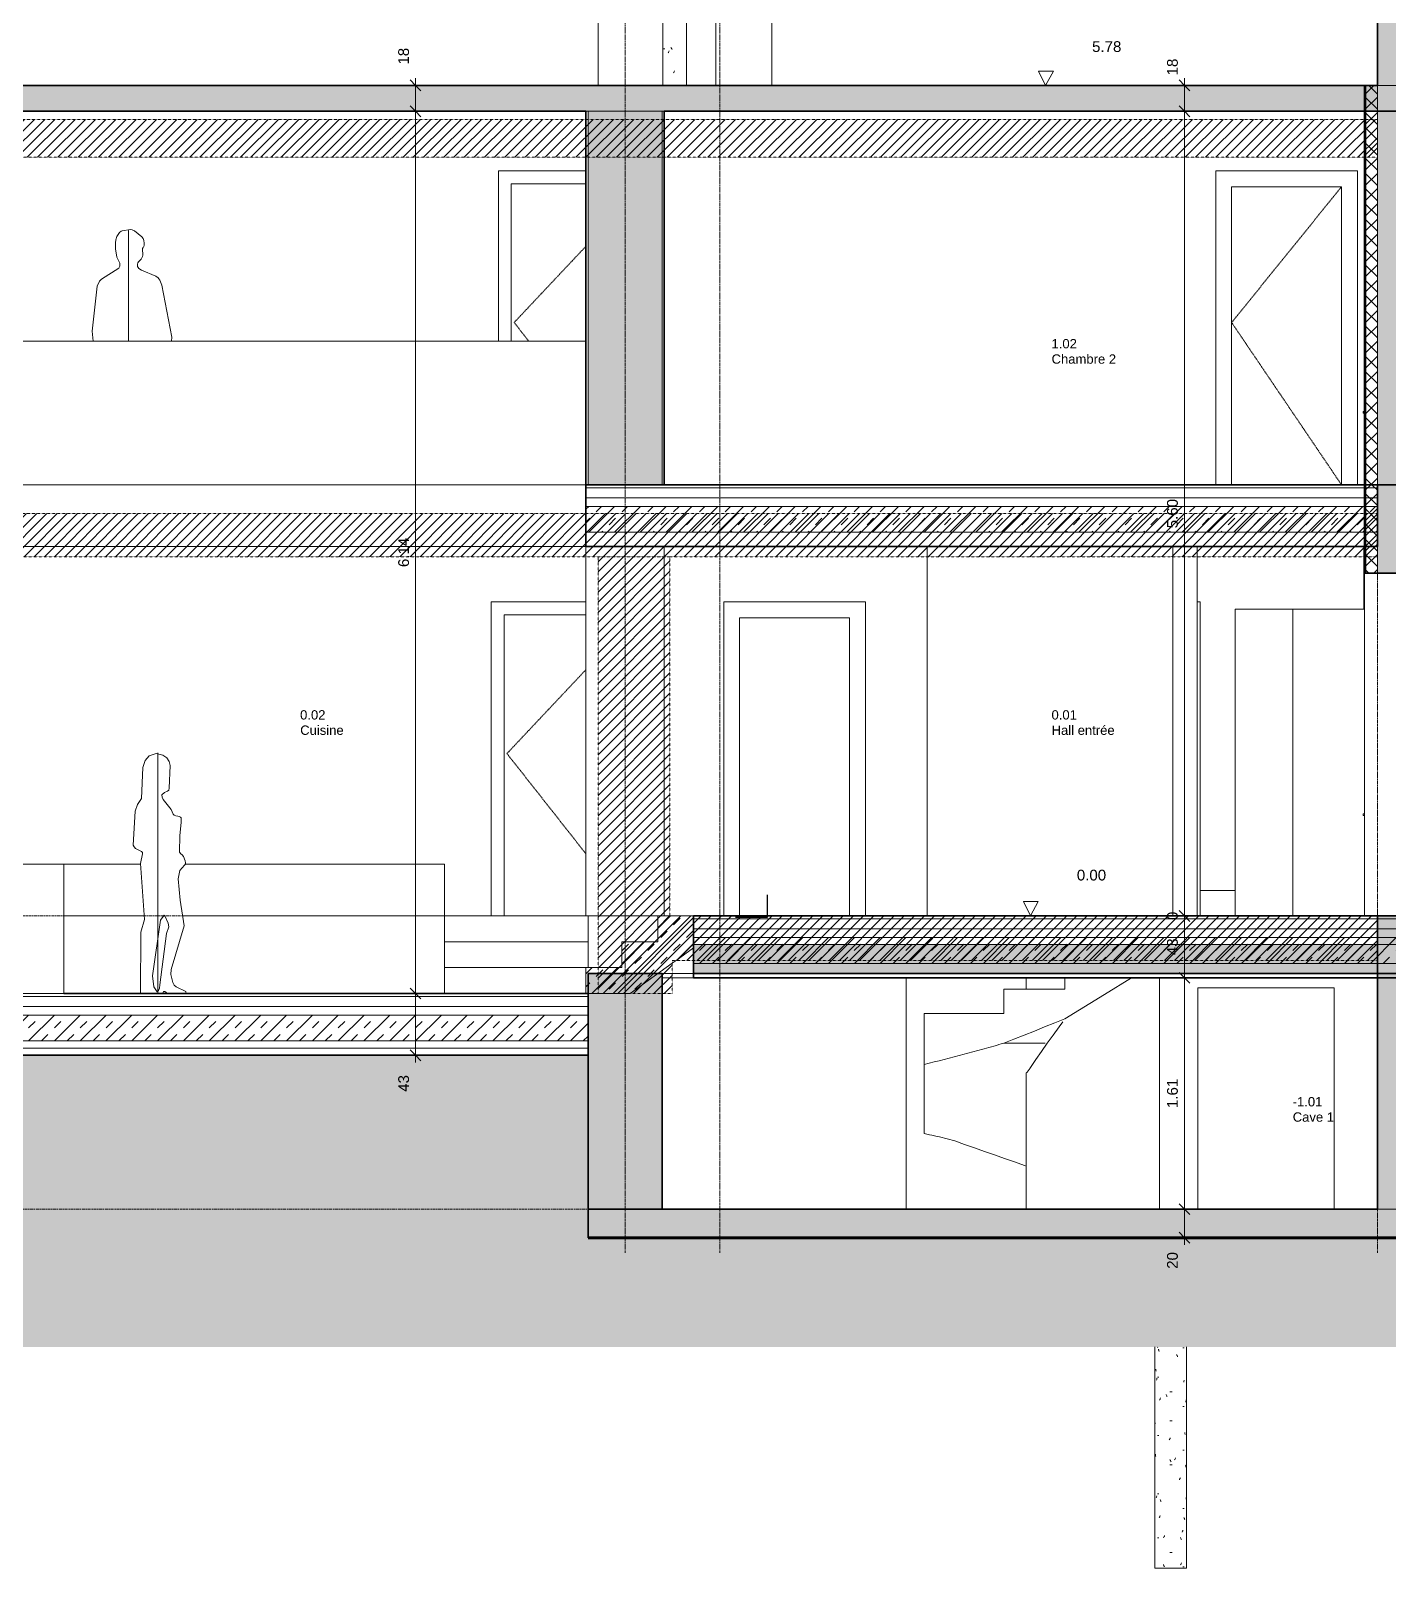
# Model space of a CAD drawing. Header units: millimetres. Extents: x -217 to 21357, y -4540 to 11619.
# Drawn here: x 7068 to 16518, y -4540 to 6161 of the extents above; entities that cross this region are included whole.
import ezdxf

# ---------------------------------------------------------------- set-up
doc = ezdxf.new("R2010")
doc.units = ezdxf.units.MM
for name, pattern in [('Center', [40, 10, -5, 20, -5]), ('Dash', [6, 3, -3]), ('Dash 2', [1.2, 0.6, -0.6]), ('Grid Line', [22.225, 12.7, -3.175, 3.175, -3.175])]:
    doc.linetypes.add(name, pattern=pattern)
for name, color, linetype, lineweight in [('A-ANNO-DIMS', 211, 'Continuous', 9), ('A-ANNO-DIMS-50', 211, 'Continuous', 9), ('A-AREA-IDEN', 2, 'Continuous', 9), ('A-DETL', 90, 'Continuous', 9), ('A-DETL-GENF', 92, 'Continuous', 9), ('A-DOOR', 31, 'Continuous', 9), ('A-DOOR-FRAM', 31, 'Continuous', 9), ('A-FLOR', 192, 'Continuous', 9), ('A-FLOR-LEVL', 51, 'Continuous', 9), ('A-FLOR-MCUT', 51, 'Continuous', 9), ('A-FLOR-PATT', 8, 'Continuous', 35), ('A-GLAZ', 151, 'Continuous', 9), ('A-WALL', 113, 'Continuous', 9), ('A-WALL-PATT', 111, 'Continuous', 35), ('C-BLDG-PADS', 91, 'Continuous', 9), ('C-TOPO', 7, 'Continuous', 9), ('G-ANNO-DIMS', 111, 'Continuous', 9), ('I-FURN', 30, 'Continuous', 9), ('S-COLS', 52, 'Continuous', 9), ('S-GRID', 1, 'Continuous', 9), ('S-STRS', 31, 'Continuous', 9)]:
    doc.layers.add(name, color=color, linetype=linetype, lineweight=lineweight)
doc.styles.add('Arial_1', font='arial.ttf', dxfattribs={"height": 65})
doc.styles.add('Arial_2', font='arial.ttf', dxfattribs={"height": 75})
doc.dimstyles.new('ANNOTATION_1_5MM_BLACK', dxfattribs={"dimscale": 304.8, "dimtxt": 76.519455, "dimasz": 0.246063, "dimexe": 0.164042, "dimexo": 0.0625, "dimgap": 0.065617, "dimtad": 1, "dimdec": 1, "dimlfac": 0.1, "dimrnd": 0.5, "dimdsep": 46, "dimtxsty": 'Arial_2', "dimblk1": 'OBLIQUE', "dimblk2": 'OBLIQUE', "dimsah": 1, "dimcen": 0.09, "dimdle": 0.164042, "dimazin": 0, "dimtfac": 1, "dimtdec": 4, "dimtix": 1, "dimtmove": 2, "dimatfit": 3, "dimfxl": 0.164042, "dimfxlon": 1, "dimtvp": 1, "dimtolj": 1, "dimtzin": 0, "dimarcsym": 2})
doc.dimstyles.new('ANNOTATION_1_5MM_BLACK_1', dxfattribs={"dimscale": 304.8, "dimtxt": 76.519455, "dimasz": 0.246063, "dimexe": 0.164042, "dimexo": 0.0625, "dimgap": 0.065617, "dimtad": 1, "dimlfac": 0.001, "dimrnd": 0.005, "dimzin": 0, "dimdsep": 46, "dimtxsty": 'Arial_2', "dimblk1": 'OBLIQUE', "dimblk2": 'OBLIQUE', "dimsah": 1, "dimcen": 0.09, "dimdle": 0.164042, "dimazin": 0, "dimtfac": 1, "dimtdec": 4, "dimtix": 1, "dimtmove": 0, "dimatfit": 3, "dimfxl": 0.164042, "dimfxlon": 1, "dimtvp": 1, "dimtolj": 1, "dimtzin": 0, "dimarcsym": 2})
doc.dimstyles.new('ANNOTATION_1_5MM_BLACK_2', dxfattribs={"dimscale": 304.8, "dimtxt": 76.519455, "dimasz": 0.246063, "dimexe": 0.164042, "dimexo": 0.0625, "dimgap": 0.065617, "dimtad": 1, "dimdec": 1, "dimlfac": 0.1, "dimrnd": 0.5, "dimdsep": 46, "dimtxsty": 'Arial_2', "dimblk1": 'OBLIQUE', "dimblk2": 'OBLIQUE', "dimsah": 1, "dimcen": 0.09, "dimdle": 0.164042, "dimazin": 0, "dimtfac": 1, "dimtdec": 4, "dimtix": 1, "dimtmove": 0, "dimatfit": 3, "dimfxl": 0.164042, "dimfxlon": 1, "dimtvp": 1, "dimtolj": 1, "dimtzin": 0, "dimarcsym": 2})
pattern_1 = [(45, (9028.69, 3800), (-53.033, 53.033), []), (135, (9028.69, 3800), (-53.033, -53.033), [])]
pattern_2 = [(45, (9028.69, 3800), (-89.8026, 89.8026), []), (45, (9118.49, 3800), (-89.8026, 89.8026), [63.5, -63.5])]
pattern_3 = [(45, (9028.69, 3800), (-35.35534, 35.35534), [])]

# ---------------------------------------------------------------- blocks, each defined once
blk = doc.blocks.new('Entourage_RPC_Female - Florence-376749-Coupe BB')
at = {"layer": 'A-DETL-GENF'}
for p, q in [((7848, 1033), (7864, 1081)), ((7864, 1081), (7893, 1115)), ((7893, 1115), (7940, 1131)), ((7940, 1131), (7987, 1119)), ((7952, 1128), (7952, 1136)), ((7952, 1136), (7952, 1119)), ((7952, 1119), (7952, 1079)), ((7952, 1079), (7952, 1026)), ((7987, 1119), (8016, 1100)), ((8016, 1100), (8032, 1075)), ((8032, 1075), (8038, 1048)), ((7839, 818), (7848, 1033)), ((7952, 1026), (7952, 847)), ((8038, 1048), (8032, 889)), ((7999, 859), (7981, 842)), ((8021, 869), (7999, 859)), ((8028, 875), (8021, 869)), ((8032, 889), (8028, 875)), ((7795, 729), (7812, 776)), ((7812, 776), (7839, 818)), ((7952, 847), (7952, 832)), ((7952, 832), (7952, 794)), ((7952, 794), (7952, 682)), ((7981, 842), (7982, 827)), ((7982, 827), (7989, 811)), ((7989, 811), (8045, 740)), ((7781, 493), (7795, 729)), ((7952, 682), (7952, 553)), ((8045, 740), (8059, 708)), ((8059, 708), (8067, 702)), ((8067, 702), (8078, 697)), ((8078, 697), (8091, 694)), ((8091, 694), (8102, 691)), ((8102, 691), (8111, 687)), ((8114, 650), (8105, 559)), ((8111, 687), (8116, 683)), ((8116, 683), (8114, 650)), ((7952, 583), (7952, 596)), ((7952, 527), (7952, 596)), ((7952, 583), (7952, 522)), ((7952, 553), (7952, 522)), ((8105, 559), (8104, 443)), ((7787, 480), (7781, 493)), ((7798, 470), (7787, 480)), ((7838, 448), (7798, 470)), ((7831, 365), (7846, 432)), ((7846, 441), (7838, 448)), ((7846, 432), (7846, 441)), ((7952, 509), (7952, 527)), ((7952, 522), (7952, 492)), ((7952, 522), (7952, 378)), ((7952, 497), (7952, 509)), ((7952, 492), (7952, 497)), ((8104, 443), (8112, 432)), ((8112, 432), (8122, 425)), ((7860, -24), (7831, 365)), ((7952, 378), (7952, 319)), ((8139, 353), (8106, 317)), ((8122, 425), (8131, 414)), ((8131, 414), (8143, 384)), ((8144, 359), (8139, 353)), ((8143, 384), (8145, 370)), ((8145, 370), (8144, 359)), ((7952, 319), (7952, 277)), ((7952, 277), (7952, 250)), ((7952, 250), (7952, 234)), ((7952, 234), (7952, 216)), ((7952, 216), (7952, 208)), ((8106, 317), (8094, 259)), ((8094, 259), (8108, 110)), ((7952, 208), (7952, 35)), ((8108, 110), (8137, -70)), ((7952, 35), (7952, 12)), ((7952, 12), (7952, -32)), ((7972, -29), (7997, 6)), ((8004, -4), (7997, 6)), ((7834, -112), (7860, -24)), ((7972, -29), (7915, -417)), ((7952, -5), (7952, -3)), ((7952, -540), (7952, -5)), ((7952, -32), (7952, -469)), ((8025, -50), (8004, -4)), ((8012, -122), (8028, -75)), ((8028, -75), (8025, -50)), ((8137, -70), (8045, -372)), ((7831, -540), (7834, -112)), ((7952, -452), (7952, -163)), ((7952, -163), (7952, -525)), ((7967, -480), (8012, -122)), ((7915, -417), (7924, -494)), ((8045, -372), (8043, -408)), ((8043, -408), (8057, -464)), ((7924, -494), (7948, -529)), ((7948, -529), (7958, -520)), ((7952, -468), (7952, -452)), ((7952, -520), (7952, -468)), ((7952, -469), (7952, -479)), ((7952, -479), (7952, -489)), ((7952, -489), (7952, -528)), ((7952, -525), (7952, -520)), ((7952, -528), (7952, -540)), ((7958, -520), (7964, -503)), ((7964, -503), (7967, -480)), ((7991, -526), (7988, -540)), ((7993, -525), (7991, -526)), ((7994, -525), (7993, -525)), ((8001, -527), (7994, -525)), ((8019, -540), (8001, -527)), ((8057, -464), (8067, -481)), ((8067, -481), (8081, -494)), ((8081, -494), (8147, -526)), ((8147, -526), (8149, -540))]:
    blk.add_line(p, q, dxfattribs=at)
blk = doc.blocks.new('Entourage_RPC_Male - Alex-376316-Coupe BB')
at = {"layer": 'A-DETL-GENF'}
for p, q in [((7668, 4728), (7661, 4705)), ((7686, 4756), (7668, 4728)), ((7697, 4765), (7686, 4756)), ((7704, 4768), (7697, 4765)), ((7762, 4778), (7704, 4768)), ((7749, 4771), (7749, 4763)), ((7749, 4763), (7749, 4764)), ((7749, 4764), (7749, 4762)), ((7749, 4762), (7749, 4759)), ((7749, 4759), (7749, 4754)), ((7749, 4754), (7749, 4749)), ((7749, 4749), (7749, 4743)), ((7749, 4743), (7749, 4737)), ((7749, 4737), (7749, 4728)), ((7749, 4728), (7749, 4720)), ((7749, 4720), (7749, 4712)), ((7749, 4712), (7749, 4700)), ((7773, 4776), (7762, 4778)), ((7791, 4769), (7773, 4776)), ((7842, 4726), (7791, 4769)), ((7850, 4714), (7842, 4726)), ((7855, 4700), (7850, 4714)), ((7661, 4705), (7658, 4685)), ((7658, 4685), (7658, 4642)), ((7658, 4642), (7668, 4585)), ((7749, 4700), (7749, 4695)), ((7749, 4695), (7749, 4580)), ((7845, 4642), (7846, 4645)), ((7847, 4598), (7845, 4642)), ((7846, 4645), (7847, 4648)), ((7847, 4648), (7849, 4651)), ((7849, 4651), (7852, 4655)), ((7852, 4655), (7854, 4659)), ((7854, 4659), (7856, 4662)), ((7858, 4683), (7855, 4700)), ((7856, 4662), (7857, 4665)), ((7857, 4665), (7858, 4683)), ((7680, 4509), (7561, 4432)), ((7668, 4585), (7687, 4544)), ((7688, 4523), (7680, 4509)), ((7687, 4544), (7689, 4534)), ((7689, 4534), (7688, 4523)), ((7749, 4580), (7749, 4563)), ((7749, 4563), (7749, 4508)), ((7749, 4508), (7749, 4483)), ((7811, 4535), (7813, 4545)), ((7812, 4521), (7811, 4535)), ((7821, 4507), (7812, 4521)), ((7813, 4545), (7818, 4553)), ((7818, 4553), (7837, 4572)), ((7839, 4495), (7821, 4507)), ((7837, 4572), (7842, 4580)), ((7939, 4452), (7839, 4495)), ((7842, 4580), (7845, 4590)), ((7845, 4590), (7847, 4598)), ((7547, 4417), (7531, 4383)), ((7561, 4432), (7547, 4417)), ((7749, 4483), (7749, 4466)), ((7749, 4466), (7749, 4000)), ((7954, 4441), (7939, 4452)), ((7960, 4433), (7954, 4441)), ((7966, 4424), (7960, 4433)), ((7971, 4413), (7966, 4424)), ((7976, 4402), (7971, 4413)), ((7980, 4391), (7976, 4402)), ((8049, 4028), (7980, 4391)), ((7531, 4383), (7495, 4069)), ((7495, 4069), (7503, 4000)), ((8048, 4000), (8049, 4028))]:
    blk.add_line(p, q, dxfattribs=at)
blk = doc.blocks.new('WIN_DOUBLE OPEN__SYM - 1130 x 1685-676230-Coupe BB')
at = {"layer": 'A-GLAZ'}
for p, q in [((17036, 775), (17006, 776)), ((17006, 765), (17036, 765)), ((17036, 730), (17036, 775)), ((17036, 765), (17036, 732)), ((16353, 710), (16343, 710)), ((16343, 710), (16343, 700)), ((16343, 700), (16353, 700)), ((17033, 735), (17032, 734)), ((17032, 734), (17036, 730)), ((17036, 732), (17033, 735))]:
    blk.add_line(p, q, dxfattribs=at)
blk = doc.blocks.new('WIN_DOUBLE OPEN__SYM - 112 x 143-685718-Coupe BB')
at = {"layer": 'A-GLAZ'}
for p, q in [((17036, 3560), (17006, 3561)), ((17006, 3550), (17036, 3550)), ((17036, 3515), (17036, 3560)), ((17036, 3550), (17036, 3517)), ((16353, 3510), (16343, 3510)), ((16343, 3510), (16343, 3500)), ((16343, 3500), (16353, 3500)), ((17033, 3520), (17032, 3519)), ((17032, 3519), (17036, 3515)), ((17036, 3517), (17033, 3520))]:
    blk.add_line(p, q, dxfattribs=at)
blk = doc.blocks.new('DOOR_SLIDING - 900 x 2135-677392-Coupe BB')
at = {"layer": 'A-DOOR-FRAM'}
blk.add_line((15853, 2135), (15853, 0), dxfattribs=at)
blk = doc.blocks.new('DOOR_SIMPLE _U-CASING - 760 x 2135-576247-Coupe BB')
at = {"layer": 'A-DOOR-FRAM'}
for p, q in [((15209, 2185), (15189, 2185)), ((15209, 0), (15209, 2185))]:
    blk.add_line(p, q, dxfattribs=at)
blk = doc.blocks.new('DOOR_SIMPLE _U-CASING - 885 x 2135-733885-Coupe BB')
at = {"layer": 'A-DOOR-FRAM'}
for p, q in [((11893, 2185), (11893, 0)), ((12878, 2185), (11893, 2185)), ((12878, 0), (12878, 2185)), ((12003, 2075), (12003, 0)), ((12003, 2075), (12768, 2075)), ((12768, 2075), (12768, 0))]:
    blk.add_line(p, q, dxfattribs=at)
blk = doc.blocks.new('DOOR_SIMPLE _U-CASING - 1010 x 2135-685026-Coupe BB')
at = {"layer": 'A-DOOR', "linetype": 'Dash'}
for p, q in [((10383, 1130), (10933, 1714)), ((10933, 432), (10383, 1130))]:
    blk.add_line(p, q, dxfattribs=at)
at = {"layer": 'A-DOOR-FRAM'}
for p, q in [((10933, 2185), (10273, 2185)), ((10273, 0), (10273, 2185)), ((10363, 0), (10363, 2095)), ((10363, 2095), (10933, 2095))]:
    blk.add_line(p, q, dxfattribs=at)
blk = doc.blocks.new('DOOR_SIMPLE _U-CASING - 885 x 2135-733353-Coupe BB')
at = {"layer": 'A-DOOR', "linetype": 'Dash'}
for p, q in [((15428, 4130), (16193, 5075)), ((16193, 3000), (15428, 4130))]:
    blk.add_line(p, q, dxfattribs=at)
at = {"layer": 'A-DOOR-FRAM'}
for p, q in [((16303, 5185), (15318, 5185)), ((15318, 3000), (15318, 5185)), ((16303, 3000), (16303, 5185)), ((15428, 3000), (15428, 5075)), ((15428, 5075), (16193, 5075)), ((16193, 5075), (16193, 3000))]:
    blk.add_line(p, q, dxfattribs=at)
blk = doc.blocks.new('DOOR_SIMPLE _U-CASING - 1010 x 2135-V1-Coupe BB')
at = {"layer": 'A-DOOR', "linetype": 'Dash'}
for p, q in [((10433, 4130), (10933, 4661)), ((10535, 4000), (10433, 4130))]:
    blk.add_line(p, q, dxfattribs=at)
at = {"layer": 'A-DOOR-FRAM'}
for p, q in [((10933, 5185), (10323, 5185)), ((10323, 4000), (10323, 5185)), ((10413, 4000), (10413, 5095)), ((10413, 5095), (10933, 5095))]:
    blk.add_line(p, q, dxfattribs=at)
blk = doc.blocks.new('FP_6-Coupe BB')
at = {"layer": 'S-COLS'}
for p, q in [((11541, 8102), (11539, 8098)), ((11542, 8045), (11540, 8049)), ((11543, 8105), (11541, 8102)), ((11544, 8042), (11542, 8045)), ((11546, 8109), (11543, 8105)), ((11546, 8038), (11544, 8042)), ((11548, 8034), (11546, 8038)), ((11633, 5780), (11633, 8109)), ((11576, 7963), (11575, 7959)), ((11578, 7966), (11576, 7963)), ((11580, 7970), (11578, 7966)), ((11582, 7974), (11580, 7970)), ((11555, 7818), (11553, 7822)), ((11557, 7815), (11555, 7818)), ((11559, 7811), (11557, 7815)), ((11566, 7864), (11581, 7864)), ((11605, 7824), (11604, 7820)), ((11607, 7828), (11605, 7824)), ((11608, 7831), (11607, 7828)), ((11609, 7835), (11608, 7831)), ((11561, 7808), (11559, 7811)), ((11630, 7762), (11633, 7762)), ((11633, 7781), (11633, 7785)), ((11524, 7671), (11523, 7673)), ((11525, 7669), (11524, 7671)), ((11566, 7661), (11581, 7661)), ((11608, 7504), (11607, 7507)), ((11610, 7500), (11608, 7504)), ((11611, 7496), (11610, 7500)), ((11612, 7493), (11611, 7496)), ((11619, 7458), (11618, 7455)), ((11620, 7462), (11619, 7458)), ((11621, 7466), (11620, 7462)), ((11622, 7469), (11621, 7466)), ((11630, 7458), (11633, 7458)), ((11566, 7356), (11581, 7356)), ((11612, 7232), (11610, 7228)), ((11613, 7235), (11612, 7232)), ((11614, 7239), (11613, 7235)), ((11615, 7242), (11614, 7239)), ((11528, 7063), (11526, 7060)), ((11530, 7067), (11528, 7063)), ((11629, 7096), (11628, 7093)), ((11628, 7093), (11628, 7089)), ((11630, 7104), (11629, 7100)), ((11629, 7100), (11629, 7096)), ((11525, 7056), (11523, 7053)), ((11526, 7060), (11525, 7056)), ((11623, 7050), (11622, 7054)), ((11624, 7047), (11623, 7050)), ((11624, 7043), (11624, 7047)), ((11625, 7039), (11624, 7043)), ((11630, 7051), (11633, 7051)), ((11566, 6746), (11581, 6746)), ((11572, 6773), (11570, 6776)), ((11573, 6769), (11572, 6773)), ((11575, 6765), (11573, 6769)), ((11577, 6762), (11575, 6765)), ((11548, 6690), (11546, 6686)), ((11550, 6694), (11548, 6690)), ((11552, 6697), (11550, 6694)), ((11554, 6701), (11552, 6697)), ((11630, 6645), (11633, 6645)), ((11566, 6543), (11581, 6543)), ((11613, 6423), (11612, 6420)), ((11594, 6319), (11593, 6323)), ((11596, 6315), (11594, 6319)), ((11597, 6312), (11596, 6315)), ((11610, 6412), (11608, 6409)), ((11611, 6416), (11610, 6412)), ((11612, 6420), (11611, 6416)), ((11630, 6340), (11633, 6340)), ((11566, 6238), (11581, 6238)), ((11599, 6308), (11597, 6312)), ((11628, 6277), (11627, 6274)), ((11627, 6274), (11627, 6270)), ((11629, 6281), (11628, 6277)), ((11629, 6285), (11629, 6281)), ((11526, 6041), (11524, 6045)), ((11528, 6038), (11526, 6041)), ((11530, 6034), (11528, 6038)), ((11532, 6031), (11530, 6034)), ((11630, 5934), (11633, 5934)), ((11544, 5871), (11542, 5867)), ((11546, 5875), (11544, 5871)), ((11548, 5878), (11546, 5875)), ((11550, 5882), (11548, 5878)), ((11632, 5780), (11631, 5781))]:
    blk.add_line(p, q, dxfattribs=at)
blk = doc.blocks.new('FP_7-Coupe BB')
at = {"layer": 'S-COLS'}
for p, q in [((11468, 7966), (11483, 7966)), ((11518, 7680), (11516, 7683)), ((11520, 7676), (11518, 7680)), ((11523, 7673), (11520, 7676)), ((11470, 7567), (11468, 7564)), ((11468, 7559), (11483, 7559)), ((11471, 7571), (11470, 7567)), ((11482, 7541), (11480, 7545)), ((11484, 7537), (11482, 7541)), ((11486, 7534), (11484, 7537)), ((11488, 7530), (11486, 7534)), ((11501, 7421), (11499, 7418)), ((11503, 7425), (11501, 7421)), ((11505, 7428), (11503, 7425)), ((11507, 7432), (11505, 7428)), ((11495, 7314), (11493, 7318)), ((11497, 7311), (11495, 7314)), ((11499, 7307), (11497, 7311)), ((11501, 7303), (11499, 7307)), ((11468, 7153), (11483, 7153)), ((11509, 7087), (11506, 7091)), ((11511, 7084), (11509, 7087)), ((11513, 7080), (11511, 7084)), ((11515, 7076), (11513, 7080)), ((11523, 7053), (11522, 7052)), ((11473, 6949), (11471, 6952)), ((11475, 6945), (11473, 6949)), ((11477, 6941), (11475, 6945)), ((11479, 6938), (11477, 6941)), ((11468, 6848), (11483, 6848)), ((11511, 6829), (11508, 6825)), ((11513, 6832), (11511, 6829)), ((11515, 6836), (11513, 6832)), ((11517, 6840), (11515, 6836)), ((11468, 6442), (11483, 6442)), ((11468, 6349), (11468, 6350)), ((11470, 6345), (11468, 6349)), ((11468, 6035), (11483, 6035)), ((11507, 6010), (11505, 6006)), ((11509, 6013), (11507, 6010)), ((11511, 6017), (11509, 6013)), ((11513, 6021), (11511, 6017))]:
    blk.add_line(p, q, dxfattribs=at)
blk = doc.blocks.new('Concrete Round - 220mm-V5-Coupe BB')
at = {"layer": 'S-COLS'}
for name in ['FP_6-Coupe BB', 'FP_7-Coupe BB']:
    blk.add_blockref(name, (0, 0), dxfattribs=at)
blk = doc.blocks.new('Gradin SàM - Gradin SàM-730464-Coupe BB')
at = {"layer": 'I-FURN'}
for p, q in [((6698, 360), (7298, 360)), ((6698, 360), (6698, -540)), ((7298, -540), (7298, 360)), ((7298, 360), (7832, 360)), ((8144, 360), (9948, 360)), ((9948, 0), (9948, 360)), ((7298, 0), (7858, 0)), ((7993, 0), (8002, 0)), ((8126, 0), (9948, 0)), ((9948, -540), (9948, 0)), ((7298, -540), (6698, -540))]:
    blk.add_line(p, q, dxfattribs=at)
blk = doc.blocks.new('FP_8-Coupe BB')
at = {"layer": 'S-COLS'}
for p, q in [((15046, -3057), (15044, -3053)), ((15048, -3060), (15046, -3057)), ((15050, -3064), (15048, -3060)), ((15052, -3068), (15050, -3064)), ((15088, -3007), (15098, -3007)), ((15114, -4540), (15114, -3000)), ((15004, -3312), (15014, -3312)), ((15095, -3241), (15094, -3245)), ((15096, -3237), (15095, -3241)), ((15097, -3234), (15096, -3237)), ((15098, -3230), (15097, -3234)), ((15088, -3414), (15098, -3414)), ((15111, -3376), (15110, -3380)), ((15110, -3380), (15110, -3383)), ((15112, -3369), (15111, -3372)), ((15111, -3372), (15111, -3376)), ((15004, -3515), (15014, -3515)), ((15113, -3460), (15113, -3456)), ((15114, -3463), (15113, -3460)), ((15114, -3467), (15114, -3463)), ((15114, -3470), (15114, -3467)), ((15102, -3598), (15101, -3595)), ((15103, -3602), (15102, -3598)), ((15104, -3606), (15103, -3602)), ((15105, -3609), (15104, -3606)), ((15088, -3718), (15098, -3718)), ((15005, -3796), (15004, -3794)), ((15004, -3820), (15014, -3820)), ((15006, -3799), (15005, -3796)), ((15032, -3782), (15030, -3786)), ((15034, -3779), (15032, -3782)), ((15036, -3775), (15034, -3779)), ((15038, -3772), (15036, -3775)), ((15108, -3825), (15107, -3822)), ((15109, -3829), (15108, -3825)), ((15109, -3832), (15109, -3829)), ((15110, -3836), (15109, -3832)), ((15066, -3921), (15064, -3925)), ((15068, -3918), (15066, -3921)), ((15069, -3914), (15068, -3918)), ((15071, -3910), (15069, -3914)), ((15112, -4052), (15111, -4048)), ((15112, -4056), (15112, -4052)), ((15112, -4059), (15112, -4056)), ((15113, -4063), (15112, -4059)), ((15088, -4125), (15098, -4125)), ((15087, -4280), (15085, -4283)), ((15088, -4276), (15087, -4280)), ((15098, -4191), (15096, -4187)), ((15099, -4194), (15098, -4191)), ((15100, -4198), (15099, -4194)), ((15101, -4202), (15100, -4198)), ((15073, -4329), (15071, -4326)), ((15075, -4333), (15073, -4329)), ((15076, -4337), (15075, -4333)), ((15078, -4340), (15076, -4337)), ((15084, -4287), (15083, -4290)), ((15085, -4283), (15084, -4287)), ((15004, -4430), (15014, -4430)), ((15074, -4514), (15072, -4517)), ((15076, -4510), (15074, -4514)), ((15077, -4506), (15076, -4510)), ((15079, -4503), (15077, -4506)), ((15088, -4531), (15098, -4531))]:
    blk.add_line(p, q, dxfattribs=at)
blk = doc.blocks.new('FP_9-Coupe BB')
at = {"layer": 'S-COLS'}
for p, q in [((14894, -3000), (14894, -4540)), ((14913, -3001), (14911, -3004)), ((14919, -3020), (14918, -3016)), ((14921, -3023), (14919, -3020)), ((14922, -3027), (14921, -3023)), ((14924, -3031), (14922, -3027)), ((14900, -3158), (14900, -3155)), ((14901, -3162), (14900, -3158)), ((14902, -3166), (14901, -3162)), ((14903, -3169), (14902, -3166)), ((14893, -3297), (14893, -3294)), ((14893, -3301), (14893, -3297)), ((14893, -3304), (14893, -3301)), ((14893, -3308), (14893, -3304)), ((14906, -3227), (14905, -3231)), ((14907, -3224), (14906, -3227)), ((14908, -3220), (14907, -3224)), ((14909, -3216), (14908, -3220)), ((14912, -3210), (14922, -3210)), ((14997, -3312), (15004, -3312)), ((14928, -3366), (14926, -3370)), ((14930, -3363), (14928, -3366)), ((14931, -3359), (14930, -3363)), ((14933, -3355), (14931, -3359)), ((14973, -3334), (14971, -3331)), ((14975, -3338), (14973, -3334)), ((14977, -3342), (14975, -3338)), ((14979, -3345), (14977, -3342)), ((14894, -3524), (14894, -3520)), ((14895, -3528), (14894, -3524)), ((14895, -3531), (14895, -3528)), ((14997, -3515), (15004, -3515)), ((14895, -3535), (14895, -3531)), ((14912, -3617), (14922, -3617)), ((14999, -3636), (14997, -3640)), ((15001, -3633), (14999, -3636)), ((14995, -3644), (14993, -3647)), ((14997, -3640), (14995, -3644)), ((14897, -3751), (14897, -3747)), ((14898, -3754), (14897, -3751)), ((14898, -3758), (14898, -3754)), ((14899, -3762), (14898, -3758)), ((14997, -3820), (15004, -3820)), ((15000, -3788), (14998, -3784)), ((15002, -3791), (15000, -3788)), ((15004, -3794), (15002, -3791)), ((14904, -4046), (14903, -4050)), ((14905, -4043), (14904, -4046)), ((14906, -4039), (14905, -4043)), ((14907, -4036), (14906, -4039)), ((14912, -4023), (14922, -4023)), ((14932, -4066), (14930, -4062)), ((14933, -4069), (14932, -4066)), ((14935, -4073), (14933, -4069)), ((14937, -4076), (14935, -4073)), ((14925, -4185), (14924, -4189)), ((14927, -4182), (14925, -4185)), ((14928, -4178), (14927, -4182)), ((14930, -4174), (14928, -4178)), ((14912, -4328), (14922, -4328)), ((14956, -4324), (14954, -4328)), ((14958, -4320), (14956, -4324)), ((14960, -4317), (14958, -4320)), ((14961, -4313), (14960, -4317)), ((14997, -4430), (15004, -4430)), ((14954, -4519), (14953, -4515)), ((14956, -4523), (14954, -4519)), ((14958, -4526), (14956, -4523)), ((14960, -4530), (14958, -4526))]:
    blk.add_line(p, q, dxfattribs=at)
blk = doc.blocks.new('Concrete Round - 220mm-768088-Coupe BB')
at = {"layer": 'S-COLS'}
for p, q in [((15004, -4540), (14894, -4540)), ((15114, -4540), (15004, -4540))]:
    blk.add_line(p, q, dxfattribs=at)
for name in ['FP_9-Coupe BB', 'FP_8-Coupe BB']:
    blk.add_blockref(name, (0, 0), dxfattribs=at)
blk = doc.blocks.new('DIMBLOCK1-Coupe BB')
at = {"layer": 'A-ANNO-DIMS-50'}
for p, q in [((15099, -2040), (15062, -2003)), ((15049, -2040), (15149, -2040)), ((15099, -2040), (15049, -2040)), ((15099, -2290), (15099, -2040)), ((15099, -2040), (15137, -2078)), ((15049, -2240), (15149, -2240)), ((15099, -2240), (15049, -2240)), ((15099, -2240), (15062, -2202)), ((15099, -2240), (15137, -2278))]:
    blk.add_line(p, q, dxfattribs=at)
at = {"layer": 'A-ANNO-DIMS-50', "color": 0, "insert": (14978, -2456), "char_height": 75, "width": 139.57, "attachment_point": 1, "rotation": 90, "line_spacing_factor": 0.941778, "style": 'Arial_2'}
blk.add_mtext('20', dxfattribs=at)
blk = doc.blocks.new('_Oblique')
at = {"color": 0, "linetype": 'ByBlock', "lineweight": -2}
blk.add_line((-0.5, -0.5), (0.5, 0.5), dxfattribs=at)
blk = doc.blocks.new('DIMBLOCK2-Coupe BB')
at = {"layer": 'A-ANNO-DIMS-50'}
for p, q in [((15099, -430), (15062, -393)), ((15049, -430), (15149, -430)), ((15099, -430), (15049, -430)), ((15099, -2040), (15099, -430)), ((15099, -430), (15137, -468)), ((15099, -2040), (15062, -2003)), ((15049, -2040), (15149, -2040)), ((15099, -2040), (15049, -2040)), ((15099, -2040), (15137, -2078))]:
    blk.add_line(p, q, dxfattribs=at)
at = {"layer": 'A-ANNO-DIMS-50', "color": 0, "insert": (14978, -1337), "char_height": 75, "width": 244.24, "attachment_point": 1, "rotation": 90, "line_spacing_factor": 0.941778, "style": 'Arial_2'}
blk.add_mtext('1.61', dxfattribs=at)
blk = doc.blocks.new('DIMBLOCK3-Coupe BB')
at = {"layer": 'A-ANNO-DIMS-50'}
for p, q in [((15049, 0), (15149, 0)), ((15099, 0), (15049, 0)), ((15099, 0), (15062, 38)), ((15099, -430), (15099, 0)), ((15099, 0), (15137, -38)), ((15099, -430), (15062, -393)), ((15049, -430), (15149, -430)), ((15099, -430), (15049, -430)), ((15099, -430), (15137, -468))]:
    blk.add_line(p, q, dxfattribs=at)
at = {"layer": 'A-ANNO-DIMS-50', "color": 0, "insert": (14978, -273), "char_height": 75, "width": 139.57, "attachment_point": 1, "rotation": 90, "line_spacing_factor": 0.941778, "style": 'Arial_2'}
blk.add_mtext('43', dxfattribs=at)
blk = doc.blocks.new('DIMBLOCK4-Coupe BB')
at = {"layer": 'A-ANNO-DIMS-50'}
for p, q in [((15049, 0), (15149, 0)), ((15099, 0), (15049, 0)), ((15049, 0), (15149, 0)), ((15099, 0), (15049, 0)), ((15099, 0), (15062, 38)), ((15099, 0), (15062, 38)), ((15099, 0), (15099, 0)), ((15099, 0), (15137, -38)), ((15099, 0), (15137, -38))]:
    blk.add_line(p, q, dxfattribs=at)
at = {"layer": 'A-ANNO-DIMS-50', "color": 0, "insert": (14978, -29), "char_height": 75, "width": 69.78, "attachment_point": 1, "rotation": 90, "line_spacing_factor": 0.941778, "style": 'Arial_2'}
blk.add_mtext('0', dxfattribs=at)
blk = doc.blocks.new('DIMBLOCK5-Coupe BB')
at = {"layer": 'A-ANNO-DIMS-50'}
for p, q in [((15049, 5600), (15149, 5600)), ((15099, 5600), (15049, 5600)), ((15099, 5600), (15062, 5637)), ((15099, 0), (15099, 5600)), ((15099, 5600), (15137, 5562)), ((15049, 0), (15149, 0)), ((15099, 0), (15049, 0)), ((15099, 0), (15062, 38)), ((15099, 0), (15137, -38))]:
    blk.add_line(p, q, dxfattribs=at)
at = {"layer": 'A-ANNO-DIMS-50', "color": 0, "insert": (14978, 2698), "char_height": 75, "width": 244.24, "attachment_point": 1, "rotation": 90, "line_spacing_factor": 0.941778, "style": 'Arial_2'}
blk.add_mtext('5.60', dxfattribs=at)
blk = doc.blocks.new('DIMBLOCK6-Coupe BB')
at = {"layer": 'A-ANNO-DIMS-50'}
for p, q in [((15049, 5780), (15149, 5780)), ((15099, 5780), (15049, 5780)), ((15099, 5780), (15062, 5818)), ((15099, 5600), (15099, 5830)), ((15099, 5780), (15137, 5742)), ((15049, 5600), (15149, 5600)), ((15099, 5600), (15049, 5600)), ((15099, 5600), (15062, 5637)), ((15099, 5600), (15137, 5562))]:
    blk.add_line(p, q, dxfattribs=at)
at = {"layer": 'A-ANNO-DIMS-50', "color": 0, "insert": (14978, 5850), "char_height": 75, "width": 139.57, "attachment_point": 1, "rotation": 90, "line_spacing_factor": 0.941778, "style": 'Arial_2'}
blk.add_mtext('18', dxfattribs=at)
blk = doc.blocks.new('DIMBLOCK7-Coupe BB')
at = {"layer": 'A-ANNO-DIMS-50'}
for p, q in [((9747, -540), (9709, -502)), ((9697, -540), (9797, -540)), ((9747, -540), (9697, -540)), ((9747, -1020), (9747, -540)), ((9747, -540), (9784, -577)), ((9747, -970), (9709, -933)), ((9697, -970), (9797, -970)), ((9747, -970), (9697, -970)), ((9747, -970), (9784, -1008))]:
    blk.add_line(p, q, dxfattribs=at)
at = {"layer": 'A-ANNO-DIMS-50', "color": 0, "insert": (9626, -1224), "char_height": 75, "width": 139.57, "attachment_point": 1, "rotation": 90, "line_spacing_factor": 0.941778, "style": 'Arial_2'}
blk.add_mtext('43', dxfattribs=at)
blk = doc.blocks.new('DIMBLOCK8-Coupe BB')
at = {"layer": 'A-ANNO-DIMS-50'}
for p, q in [((9697, 5600), (9797, 5600)), ((9747, 5600), (9697, 5600)), ((9747, 5600), (9709, 5637)), ((9747, -540), (9747, 5600)), ((9747, 5600), (9784, 5562)), ((9747, -540), (9709, -502)), ((9697, -540), (9797, -540)), ((9747, -540), (9697, -540)), ((9747, -540), (9784, -577))]:
    blk.add_line(p, q, dxfattribs=at)
at = {"layer": 'A-ANNO-DIMS-50', "color": 0, "insert": (9626, 2428), "char_height": 75, "width": 244.24, "attachment_point": 1, "rotation": 90, "line_spacing_factor": 0.941778, "style": 'Arial_2'}
blk.add_mtext('6.14', dxfattribs=at)
blk = doc.blocks.new('DIMBLOCK9-Coupe BB')
at = {"layer": 'A-ANNO-DIMS-50'}
for p, q in [((9697, 5780), (9797, 5780)), ((9747, 5780), (9697, 5780)), ((9747, 5780), (9709, 5818)), ((9747, 5600), (9747, 5830)), ((9747, 5780), (9784, 5742)), ((9697, 5600), (9797, 5600)), ((9747, 5600), (9697, 5600)), ((9747, 5600), (9709, 5637)), ((9747, 5600), (9784, 5562))]:
    blk.add_line(p, q, dxfattribs=at)
at = {"layer": 'A-ANNO-DIMS-50', "color": 0, "insert": (9626, 5925), "char_height": 75, "width": 139.57, "attachment_point": 1, "rotation": 90, "line_spacing_factor": 0.941778, "style": 'Arial_2'}
blk.add_mtext('18', dxfattribs=at)
blk = doc.blocks.new('Cotes d_élévation - OKFFB-441809-Coupe BB')
at = {"layer": 'G-ANNO-DIMS'}
for p, q in [((13978, 100), (14027, 0)), ((13978, 100), (14082, 100)), ((14082, 100), (14027, 0)), ((14068, 0), (13990, 0))]:
    blk.add_line(p, q, dxfattribs=at)

msp = doc.modelspace()

# ---------------------------------------------------------------- hatches: boundary and pattern name
at = {"layer": 'A-DETL-GENF'}
h = msp.add_hatch(dxfattribs=at)
h.set_pattern_fill('FP_4', color=11, style=0, pattern_type=2)
h.set_pattern_definition(pattern_3)
h.paths.add_polyline_path([(15888.569, 5280), (16442.509, 5280), (16442.509, 5543), (6697.509, 5543), (6697.509, 5280), (14422.211, 5280)])
h = msp.add_hatch(dxfattribs=at)
h.set_pattern_fill('FP_4', color=11, style=0, pattern_type=2)
h.set_pattern_definition(pattern_3)
h.paths.add_polyline_path([(11489.497, 2500), (16442.509, 2500), (16442.509, 2800), (6697.509, 2800), (6697.509, 2500), (11017.509, 2500)])
h = msp.add_hatch(dxfattribs=at)
h.set_pattern_fill('FP_4', color=11, style=0, pattern_type=2)
h.set_pattern_definition(pattern_3)
h.paths.add_polyline_path([(11017.509, -540), (11532.509, -540), (11532.509, -310), (16442.509, -310), (16442.509, 0), (11517.509, 0), (11517.509, 2500), (11017.509, 2500), (11017.509, -487.487)])
at = {"layer": 'A-FLOR-PATT', "lineweight": 9}
for points in [[(6134.509, 5600), (17005.509, 5600), (17005.509, 5780), (6134.509, 5780)], [(16988.337, -400), (17005.509, -400), (17005.509, -200), (11682.509, -200), (11682.509, -400), (16621.747, -400)], [(14422.211, -2240), (17005.509, -2240), (17005.509, -2040), (10947.509, -2040), (10947.509, -2240), (12955.854, -2240)]]:
    msp.add_hatch(color=256, dxfattribs=at).paths.add_polyline_path(points)
h = msp.add_hatch(dxfattribs=at)
h.set_pattern_fill('FP_2', color=256, style=0, pattern_type=2)
h.set_pattern_definition(pattern_2)
h.paths.add_polyline_path([(10932.509, 2670), (16442.509, 2670), (16442.509, 2850), (10932.509, 2850), (10932.509, 2800)])
h = msp.add_hatch(dxfattribs=at)
h.set_pattern_fill('FP_2', color=256, style=0, pattern_type=2)
h.set_pattern_definition(pattern_2)
h.paths.add_polyline_path([(17005.509, -330), (17005.509, -150), (11682.509, -150), (11682.509, -330), (16988.337, -330)])
h = msp.add_hatch(dxfattribs=at)
h.set_pattern_fill('FP_2', color=256, style=0, pattern_type=2)
h.set_pattern_definition(pattern_2)
h.paths.add_polyline_path([(6134.509, -870), (10947.509, -870), (10947.509, -690), (6134.509, -690)])
at = {"layer": 'A-WALL-PATT', "lineweight": 9}
for points in [[(16442.509, 5780), (17005.509, 5780), (17005.509, 6700), (16442.509, 6700), (16442.509, 6679.572)], [(16621.747, 3000), (17005.509, 3000), (17005.509, 5780), (16442.509, 5780), (16442.509, 3000)], [(16988.337, 2342.5), (17005.509, 2342.5), (17005.509, 3000), (16442.509, 3000), (16442.509, 2385), (16905.509, 2385), (16905.509, 2342.5)], [(16442.509, -2040), (17005.509, -2040), (17005.509, 0), (16442.509, 0), (16442.509, -1038.8)], [(10947.509, -2040), (11462.509, -2040), (11462.509, -400), (10947.509, -400), (10947.509, -1038.8)]]:
    msp.add_hatch(color=256, dxfattribs=at).paths.add_polyline_path(points)
h = msp.add_hatch(dxfattribs=at)
h.set_pattern_fill('FP_1', color=256, style=0, pattern_type=2)
h.set_pattern_definition(pattern_1)
h.paths.add_polyline_path([(16442.509, 3000), (16442.509, 5780), (16362.509, 5780), (16362.509, 3000)])
at = {"layer": 'A-WALL-PATT'}
msp.add_hatch(color=256, dxfattribs=at).paths.add_polyline_path([(11462.509, 3000), (11462.509, 5600), (10947.509, 5600), (10947.509, 3000)])
at = {"layer": 'A-WALL-PATT', "lineweight": 9}
h = msp.add_hatch(dxfattribs=at)
h.set_pattern_fill('FP_1', color=256, style=0, pattern_type=2)
h.set_pattern_definition(pattern_1)
h.paths.add_polyline_path([(16442.509, 2385), (16442.509, 3000), (16362.509, 3000), (16362.509, 2385)])
at = {"layer": 'C-TOPO'}
for points in [[(10947.509, -3000), (10947.509, -970), (6134.509, -970), (6134.509, -920.16), (5994.509, -920.16), (5994.509, -3000), (10660.08, -3000)], [(17005.509, -3000), (17005.509, -2240.16), (10947.509, -2240.16), (10947.509, -3000), (16043.467, -3000)]]:
    msp.add_hatch(color=10, dxfattribs=at).paths.add_polyline_path(points)
at = {"layer": 'S-STRS'}
h = msp.add_hatch(dxfattribs=at)
h.set_pattern_fill('FP_2', color=256, style=0, pattern_type=2)
h.set_pattern_definition(pattern_2)
h.paths.add_polyline_path([(11017.509, -540), (11240.568, -540), (11682.509, -221.802), (11682.509, 0), (11432.509, 0), (11432.509, -180), (11182.509, -180), (11182.509, -360), (10932.509, -360), (10932.509, -540)])

# ---------------------------------------------------------------- linework, layer by layer
at = {"color": 3, "lineweight": 25}
for p, q in [((12194.035, 146.496), (12194.035, -11.702)), ((12194.035, -11.702), (11974.315, -11.702))]:
    msp.add_line(p, q, dxfattribs=at)
at = {"layer": 'A-DETL', "linetype": 'Dash 2', "lineweight": 18}
for p, q in [((16442.509, 5543), (6697.509, 5543)), ((16442.509, 5280), (16442.509, 5543)), ((6697.509, 5280), (16442.509, 5280)), ((16442.509, 2800), (6697.509, 2800)), ((16442.509, 2500), (16442.509, 2800)), ((6697.509, 2500), (11017.509, 2500)), ((11017.509, 2500), (11517.509, 2500)), ((11517.509, 2500), (11017.509, 2500)), ((11017.509, 2500), (11017.509, -540)), ((11517.509, 2500), (16442.509, 2500)), ((11517.509, 0), (11517.509, 2500)), ((16442.509, 0), (11517.509, 0)), ((16442.509, -310), (16442.509, 0)), ((11532.509, -540), (11532.509, -310)), ((11532.509, -310), (16442.509, -310)), ((11017.509, -540), (11532.509, -540))]:
    msp.add_line(p, q, dxfattribs=at)
at = {"layer": 'A-FLOR', "lineweight": 35}
for p, q in [((16442.509, 5780), (6697.509, 5780)), ((6134.509, 5600), (10932.509, 5600)), ((11477.509, 5600), (17005.509, 5600)), ((16442.509, 3000), (10932.509, 3000)), ((10932.509, 3000), (10932.509, 2570)), ((16442.509, 2570), (16442.509, 3000)), ((10932.509, 2570), (16442.509, 2570)), ((17005.509, 0), (11682.509, 0)), ((11682.509, 0), (11682.509, -430)), ((11682.509, -400), (17005.509, -400)), ((11682.509, -430), (17005.509, -430)), ((10947.509, -540), (7297.509, -540)), ((6134.509, -970), (10947.509, -970)), ((16442.509, -2040), (10947.509, -2040)), ((10947.509, -2040), (10947.509, -2240)), ((10947.509, -2240), (17005.509, -2240))]:
    msp.add_line(p, q, dxfattribs=at)
at = {"layer": 'A-FLOR'}
for p, q in [((10932.509, 2570), (6697.509, 2570)), ((10947.509, -360), (10947.509, 0)), ((10947.509, 0), (11432.509, 0)), ((11682.509, -400), (11462.509, -400)), ((11682.509, -430), (11462.509, -430))]:
    msp.add_line(p, q, dxfattribs=at)
at = {"layer": 'A-FLOR-LEVL', "linetype": 'Center'}
for p, q in [((19966.508, 5780), (1049.785, 5780)), ((19966.508, 3000), (1049.785, 3000)), ((19966.508, 0), (1049.785, 0)), ((1049.785, -2040), (19966.508, -2040))]:
    msp.add_line(p, q, dxfattribs=at)
at = {"layer": 'A-FLOR-MCUT'}
for p, q in [((17005.509, 5780), (16442.509, 5780)), ((16442.509, 2980), (10932.509, 2980)), ((16442.509, 2910), (10932.509, 2910)), ((16442.509, 2850), (10932.509, 2850)), ((16442.509, 2670), (10932.509, 2670)), ((17005.509, -20), (11682.509, -20)), ((17005.509, -90), (11682.509, -90)), ((17005.509, -150), (11682.509, -150)), ((17005.509, -200), (11682.509, -200)), ((17005.509, -330), (11682.509, -330)), ((10947.509, -560), (6697.509, -560)), ((10947.509, -630), (6697.509, -630)), ((10947.509, -690), (6697.509, -690)), ((10947.509, -870), (6134.509, -870))]:
    msp.add_line(p, q, dxfattribs=at)
at = {"layer": 'A-WALL'}
for p, q in [((11017.509, 5780), (11017.509, 8108.718)), ((11467.509, 5780), (11467.509, 8108.718)), ((11837.509, 5780), (11837.509, 8108.718)), ((12227.509, 5780), (12227.509, 8108.718)), ((16362.509, 2385), (16362.509, 5780)), ((16442.509, 2385), (16442.509, 5780)), ((11477.509, 5600), (10932.509, 5600)), ((10947.509, 5600), (10947.509, 3000)), ((11462.509, 5600), (11462.509, 3000)), ((10932.509, 4000), (6697.509, 4000)), ((6697.509, 3000), (10932.509, 3000)), ((10932.509, 0), (10932.509, 2570)), ((11477.509, 2570), (11477.509, 0)), ((13307.509, 2570), (13307.509, 0)), ((15018.622, 0), (15018.622, 2570)), ((15188.622, 2570), (15188.622, 0)), ((16347.509, 2135), (16347.509, 2570)), ((16352.509, 0), (16352.509, 2385)), ((15452.509, 0), (15452.509, 2135)), ((15452.509, 2135), (16347.509, 2135)), ((10947.509, 0), (10932.509, 0)), ((13162.509, -2040), (13162.509, -430)), ((13998.14, -430), (13998.14, -510)), ((14925.122, -2040), (14925.122, -430)), ((15192.509, -2040), (15192.509, -500)), ((15192.509, -500), (16142.509, -500)), ((16142.509, -500), (16142.509, -2040)), ((13998.14, -1093.141), (13998.14, -2040)), ((16442.509, -2040), (17005.509, -2040))]:
    msp.add_line(p, q, dxfattribs=at)
at = {"layer": 'A-WALL', "lineweight": 35}
for p, q in [((16442.509, 6700), (16442.509, 5780)), ((16352.509, 5780), (16352.509, 2385)), ((10932.509, 5600), (10932.509, 3000)), ((11477.509, 3000), (11477.509, 5600)), ((17005.509, 3000), (16442.509, 3000)), ((16352.509, 2385), (16905.509, 2385)), ((16442.509, 0), (16442.509, -2040)), ((11462.509, -400), (10947.509, -400)), ((10947.509, -400), (10947.509, -2040)), ((11462.509, -2040), (11462.509, -400)), ((10947.509, -2040), (11462.509, -2040))]:
    msp.add_line(p, q, dxfattribs=at)
at = {"layer": 'C-BLDG-PADS', "lineweight": 18}
for p, q in [((6134.509, -920), (10947.509, -920)), ((17005.509, -2040), (16442.509, -2040))]:
    msp.add_line(p, q, dxfattribs=at)
at = {"layer": 'C-TOPO', "lineweight": 70}
for p, q in [((10947.509, -2240.16), (11070.16, -2240.16)), ((11070.16, -2240.16), (16043.467, -2240.16)), ((16043.467, -2240.16), (17005.509, -2240.16))]:
    msp.add_line(p, q, dxfattribs=at)
at = {"layer": 'C-TOPO'}
for p, q in [((11070.16, -2240.159), (10947.51, -2240.159)), ((11070.16, -2240.159), (16043.466, -2240.159)), ((17005.51, -2240.159), (16043.466, -2240.159))]:
    msp.add_line(p, q, dxfattribs=at)
at = {"layer": 'S-GRID', "linetype": 'Grid Line'}
for p, q in [((11205.009, -2344.8), (11205.009, 11268.549)), ((11865.009, -2344.8), (11865.009, 11268.549)), ((16442.509, -2344.8), (16442.509, 11268.549))]:
    msp.add_line(p, q, dxfattribs=at)
at = {"layer": 'S-STRS'}
for p, q in [((15208.622, 176.471), (15452.122, 176.471)), ((15452.122, 176.471), (15452.122, 0)), ((9947.509, 0), (10932.509, 0)), ((11682.509, 0), (11432.509, 0)), ((11432.509, 0), (11432.509, -180)), ((11682.509, -221.802), (11682.509, 0)), ((9947.509, -180), (10947.509, -180)), ((11432.509, -180), (11182.509, -180)), ((11182.509, -180), (11182.509, -360)), ((11532.509, -329.802), (11560.012, -310)), ((11560.012, -310), (11682.509, -221.802)), ((9947.509, -360), (10932.509, -360)), ((9947.509, -540), (9947.509, -360)), ((11017.509, -360), (10932.509, -360)), ((10932.509, -360), (10932.509, -540)), ((11182.509, -360), (11017.509, -360)), ((11240.568, -540), (11532.509, -329.802)), ((13841.77, -510), (14267.703, -510)), ((13841.77, -510), (13841.77, -680)), ((14267.703, -430), (14267.703, -510)), ((14542.703, -546.05), (14730.43, -430)), ((10932.509, -540), (11017.509, -540)), ((11017.509, -540), (11240.568, -540)), ((14267.703, -716.05), (14542.703, -546.05)), ((13288.14, -680), (13841.77, -680)), ((13288.14, -1033.768), (13288.14, -680)), ((13998.14, -1741.403), (13985.881, -1736.05))]:
    msp.add_line(p, q, dxfattribs=at)
at = {"layer": 'S-STRS', "flags": 128}
for points in [[(13841.77, -886.05), (13912.759, -857.716), (13983.748, -829.383), (14054.737, -801.05), (14125.725, -772.716), (14196.714, -744.383), (14267.703, -716.05)], [(14252.253, -737.213), (14226.335, -772.716), (14184.968, -829.383), (14143.6, -886.05)], [(14130.295, -886.05), (14101.442, -886.05), (14072.59, -886.05), (14043.737, -886.05), (14014.885, -886.05), (13986.033, -886.05), (13957.18, -886.05), (13928.328, -886.05), (13899.475, -886.05), (13870.623, -886.05), (13841.77, -886.05)], [(14143.6, -886.05), (14104.723, -942.716), (14065.846, -999.383), (14026.969, -1056.05)], [(13288.14, -1226.05), (13288.14, -1204.8), (13288.14, -1183.55), (13288.14, -1162.3), (13288.14, -1141.05), (13288.14, -1119.8), (13288.14, -1098.55), (13288.14, -1077.3), (13288.14, -1056.05)], [(13288.14, -1396.05), (13288.14, -1371.764), (13288.14, -1347.478), (13288.14, -1323.192), (13288.14, -1298.907), (13288.14, -1274.621), (13288.14, -1250.335), (13288.14, -1226.05)], [(13985.881, -1736.05), (13916.456, -1711.764), (13847.031, -1687.478), (13777.605, -1663.192), (13708.18, -1638.907), (13638.754, -1614.621), (13569.329, -1590.335), (13499.904, -1566.05)]]:
    msp.add_lwpolyline(points, dxfattribs=at)
at = {"layer": 'S-STRS'}
for points, knots in [([(13841.77, -886.05), (13795.977, -899.289), (13704.079, -925.322), (13519.734, -975.454), (13380.909, -1010.963), (13288.14, -1033.768)], [-1, -1, -1, -1, -0.75, -0.5, 0, 0, 0, 0]), ([(13288.14, -1515.199), (13288.14, -1505.662), (13288.14, -1485.705), (13288.14, -1459.684), (13288.14, -1439.11), (13288.14, -1425.341), (13288.14, -1411.021), (13288.14, -1401.102), (13288.14, -1396.05)], [0, 0, 0, 0, 0.285714286, 0.571428571, 0.678571429, 0.785714286, 0.892857143, 1, 1, 1, 1])]:
    msp.add_open_spline(points, degree=3, knots=knots, dxfattribs=at)
for points in [[(13288.14, -1056.05), (13288.14, -1052.068), (13288.14, -1044.372), (13288.14, -1037.213), (13288.14, -1033.768)], [(14026.969, -1056.05), (14022.599, -1062.569), (14013.425, -1075.27), (14003.38, -1087.296), (13998.14, -1093.141)], [(13499.904, -1566.05), (13476.619, -1559.462), (13429.886, -1546.914), (13359.273, -1530.116), (13311.903, -1519.979), (13288.14, -1515.199)]]:
    msp.add_open_spline(points, degree=3, dxfattribs=at)

# ---------------------------------------------------------------- block references
at = {"layer": 'A-DETL-GENF'}
for name in ['Entourage_RPC_Male - Alex-376316-Coupe BB', 'Entourage_RPC_Female - Florence-376749-Coupe BB']:
    msp.add_blockref(name, (0, 0), dxfattribs=at)
at = {"layer": 'A-DOOR'}
for name in ['DOOR_SIMPLE _U-CASING - 1010 x 2135-V1-Coupe BB', 'DOOR_SIMPLE _U-CASING - 885 x 2135-733353-Coupe BB', 'DOOR_SIMPLE _U-CASING - 1010 x 2135-685026-Coupe BB', 'DOOR_SIMPLE _U-CASING - 885 x 2135-733885-Coupe BB', 'DOOR_SIMPLE _U-CASING - 760 x 2135-576247-Coupe BB', 'DOOR_SLIDING - 900 x 2135-677392-Coupe BB']:
    msp.add_blockref(name, (0, 0), dxfattribs=at)
at = {"layer": 'A-GLAZ'}
for name in ['WIN_DOUBLE OPEN__SYM - 112 x 143-685718-Coupe BB', 'WIN_DOUBLE OPEN__SYM - 1130 x 1685-676230-Coupe BB']:
    msp.add_blockref(name, (0, 0), dxfattribs=at)
at = {"layer": 'G-ANNO-DIMS'}
for p in [(106.088, 5780), (0, 0)]:
    msp.add_blockref('Cotes d_élévation - OKFFB-441809-Coupe BB', p, dxfattribs=at)
at = {"layer": 'I-FURN'}
msp.add_blockref('Gradin SàM - Gradin SàM-730464-Coupe BB', (0, 0), dxfattribs=at)
at = {"layer": 'S-COLS'}
for name in ['Concrete Round - 220mm-V5-Coupe BB', 'Concrete Round - 220mm-768088-Coupe BB']:
    msp.add_blockref(name, (0, 0), dxfattribs=at)

# ---------------------------------------------------------------- texts
at = {"layer": 'A-AREA-IDEN', "char_height": 65, "attachment_point": 1, "style": 'Arial_1'}
for s, insert, width in [('1.02', (14173.785, 4014.969), 212.44719), ('Chambre 2', (14174.362, 3908.335), 537.13062), ('0.02', (8942.915, 1431.807), 212.44719), ('0.01', (14173.785, 1431.807), 212.44719), ('Cuisine', (8943.492, 1325.173), 364.76781), ('Hall entrée', (14174.362, 1325.173), 525.10531), ('-1.01', (15852.612, -1260.583), 248.52312), ('Cave 1', (15853.189, -1367.218), 344.72562)]:
    msp.add_mtext(s, dxfattribs=dict(at, insert=insert, width=width))
at = {"layer": 'G-ANNO-DIMS', "char_height": 75, "width": 244.24401, "attachment_point": 1, "line_spacing_factor": 0.941778, "style": 'Arial_2'}
for s, insert in [('5.78', (14456.364, 6087.758)), ('0.00', (14350.275, 321.599))]:
    msp.add_mtext(s, dxfattribs=dict(at, insert=insert))

# ---------------------------------------------------------------- dimensions: what is measured, and where the dimension line sits
at = {"layer": 'A-ANNO-DIMS'}
for base, p1, p2, override, picture, middle in [((9746.783, 5780), (9696.783, 5600), (9696.783, 5780), {"dimpost": '<>', "dimfxl": 180}, 'DIMBLOCK9-Coupe BB', (9675.884, 5995.18)), ((15099.077, 5780), (15049.077, 5600), (15049.077, 5780), {"dimpost": '<>', "dimfxl": 180}, 'DIMBLOCK6-Coupe BB', (15028.178, 5920.001)), ((9746.783, -540), (9696.783, -970), (9696.783, -540), {"dimpost": '<>', "dimfxl": 430}, 'DIMBLOCK7-Coupe BB', (9675.884, -1154.461)), ((15099.077, -2040), (15049.077, -2240), (15049.077, -2040), {"dimpost": '<>', "dimfxl": 200}, 'DIMBLOCK1-Coupe BB', (15028.178, -2386.391))]:
    dim = msp.add_linear_dim(base=base, p1=p1, p2=p2, angle=90, dimstyle='ANNOTATION_1_5MM_BLACK', override=override, dxfattribs=at)
    dim.commit()
    dim.dimension.update_dxf_attribs({"geometry": picture, "text_midpoint": middle, "dimtype": 160, "text_rotation": 90})
for base, p1, p2, dimstyle, override, picture, middle in [((9746.783, 5600), (9696.783, -540), (9696.783, 5600), 'ANNOTATION_1_5MM_BLACK_1', {"dimpost": '<>', "dimfxl": 6140}, 'DIMBLOCK8-Coupe BB', (9688.49, 2530)), ((15099.077, 5600), (15049.077, 0), (15049.077, 5600), 'ANNOTATION_1_5MM_BLACK_1', {"dimpost": '<>', "dimfxl": 5600}, 'DIMBLOCK5-Coupe BB', (15040.784, 2800)), ((15099.077, 0), (15049.077, -430), (15049.077, 0), 'ANNOTATION_1_5MM_BLACK_2', {"dimpost": '<>', "dimfxl": 430}, 'DIMBLOCK3-Coupe BB', (15040.758, -215)), ((15099.077, -430), (15049.077, -2040), (15049.077, -430), 'ANNOTATION_1_5MM_BLACK_1', {"dimpost": '<>', "dimfxl": 1610}, 'DIMBLOCK2-Coupe BB', (15040.784, -1235))]:
    dim = msp.add_linear_dim(base=base, p1=p1, p2=p2, angle=90, dimstyle=dimstyle, override=override, dxfattribs=at)
    dim.commit()
    dim.dimension.update_dxf_attribs({"geometry": picture, "text_midpoint": middle})
dim = msp.add_linear_dim(base=(15049.076662954, 0), p1=(15049.076662954, 0), p2=(15049.076662954, 0), dimstyle='ANNOTATION_1_5MM_BLACK_2', override={"dimpost": '<>', "dimfxl": 0}, dxfattribs=at)
dim.commit()
dim.dimension.update_dxf_attribs({"geometry": 'DIMBLOCK4-Coupe BB', "text_midpoint": (15049.076662954, 58.292974302)})

doc.saveas('drawing.dxf')
